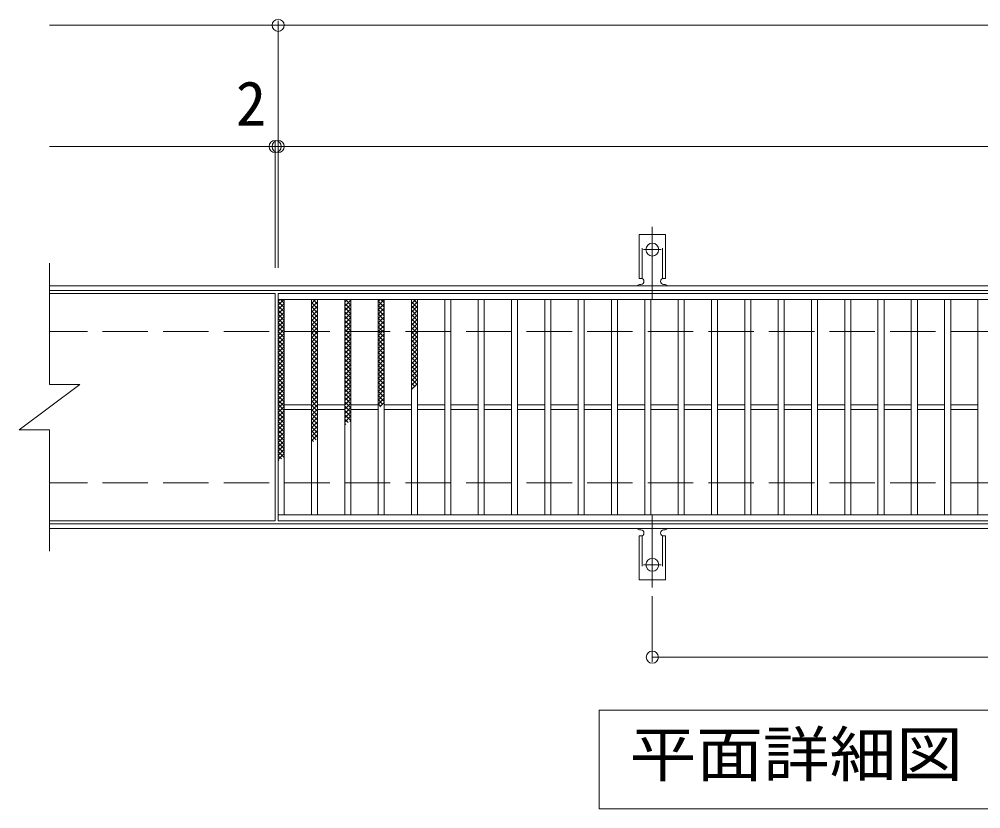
# Model space of a CAD drawing. Units: millimetres, scale not verified. Extents: x -1577 to 1634, y -1375 to 1110.
# Drawn here: x -764 to -129, y 558 to 1079 of the extents above; entities that cross this region are included whole.
import ezdxf
from ezdxf.enums import TextEntityAlignment as Align

# ---------------------------------------------------------------- set-up
doc = ezdxf.new("R2010")
doc.units = ezdxf.units.MM
doc.header["$LTSCALE"] = 10
doc.header["$PDMODE"] = 32
doc.header["$PDSIZE"] = 8
for name, pattern in [('CHAIN2', [12, 9, -1, 1, -1]), ('DASHED2', [3, 2, -1]), ('DASHED3', [4, 3, -1])]:
    doc.linetypes.add(name, pattern=pattern)
for name, color, linetype, lineweight in [('C-1', 2, 'Continuous', 9), ('C-2', 3, 'Continuous', 9), ('C-4', 7, 'Continuous', 9), ('C-5', 7, 'Continuous', 9), ('C-9', 6, 'Continuous', 9), ('C-A', 3, 'Continuous', 9)]:
    doc.layers.add(name, color=color, linetype=linetype, lineweight=lineweight)
doc.styles.add('ＭＳ ゴシック', font='')
doc.styles.get('ＭＳ ゴシック').set_extended_font_data('MS Gothic')

msp = doc.modelspace()

# ---------------------------------------------------------------- linework, layer by layer
at = {"layer": 'C-1'}
for p, q in [((560.92, 903.24), (-744.08, 903.24)), ((560.92, 900.24), (-744.08, 900.24)), ((560.92, 746.24), (-744.08, 746.24)), ((560.92, 743.24), (-744.08, 743.24))]:
    msp.add_line(p, q, dxfattribs=at)
at = {"layer": 'C-1', "linetype": 'DASHED3'}
for p, q in [((560.92, 873.24), (-744.08, 873.24)), ((560.92, 773.24), (-744.08, 773.24))]:
    msp.add_line(p, q, dxfattribs=at)
at = {"layer": 'C-2'}
for p, q in [((-744.08, 918.24), (-744.08, 838.24)), ((-595.08, 898.24), (-744.08, 898.24)), ((-595.08, 898.24), (-595.08, 748.24)), ((-593.08, 894.24), (400.92, 894.24)), ((-589.08, 752.24), (-589.08, 894.24)), ((-571.08, 752.24), (-571.08, 894.24)), ((-567.08, 752.24), (-567.08, 894.24)), ((-549.08, 752.24), (-549.08, 894.24)), ((-545.08, 752.24), (-545.08, 894.24)), ((-527.08, 752.24), (-527.08, 894.24)), ((-523.08, 752.24), (-523.08, 894.24)), ((-505.08, 752.24), (-505.08, 894.24)), ((-501.08, 752.24), (-501.08, 894.24)), ((-483.08, 752.24), (-483.08, 894.24)), ((-479.08, 752.24), (-479.08, 894.24)), ((-461.08, 752.24), (-461.08, 894.24)), ((-457.08, 752.24), (-457.08, 894.24)), ((-439.08, 752.24), (-439.08, 894.24)), ((-435.08, 752.24), (-435.08, 894.24)), ((-417.08, 752.24), (-417.08, 894.24)), ((-413.08, 752.24), (-413.08, 894.24)), ((-395.08, 752.24), (-395.08, 894.24)), ((-391.08, 752.24), (-391.08, 894.24)), ((-373.08, 752.24), (-373.08, 894.24)), ((-369.08, 752.24), (-369.08, 894.24)), ((-351.08, 752.24), (-351.08, 894.24)), ((-347.08, 752.24), (-347.08, 894.24)), ((-329.08, 752.24), (-329.08, 894.24)), ((-325.08, 752.24), (-325.08, 894.24)), ((-307.08, 752.24), (-307.08, 894.24)), ((-303.08, 752.24), (-303.08, 894.24)), ((-285.08, 752.24), (-285.08, 894.24)), ((-281.08, 752.24), (-281.08, 894.24)), ((-263.08, 752.24), (-263.08, 894.24)), ((-259.08, 752.24), (-259.08, 894.24)), ((-241.08, 752.24), (-241.08, 894.24)), ((-237.08, 752.24), (-237.08, 894.24)), ((-219.08, 752.24), (-219.08, 894.24)), ((-215.08, 752.24), (-215.08, 894.24)), ((-197.08, 752.24), (-197.08, 894.24)), ((-193.08, 752.24), (-193.08, 894.24)), ((-175.08, 752.24), (-175.08, 894.24)), ((-171.08, 752.24), (-171.08, 894.24)), ((-153.08, 752.24), (-153.08, 894.24)), ((-149.08, 752.24), (-149.08, 894.24)), ((-131.08, 752.24), (-131.08, 894.24)), ((-764.08, 808.24), (-724.08, 838.24)), ((-744.08, 838.24), (-724.08, 838.24)), ((-589.08, 824.74), (-571.08, 824.74)), ((-589.08, 821.74), (-571.08, 821.74)), ((-567.08, 824.74), (-549.08, 824.74)), ((-567.08, 821.74), (-549.08, 821.74)), ((-545.08, 824.74), (-527.08, 824.74)), ((-545.08, 821.74), (-527.08, 821.74)), ((-523.08, 824.74), (-505.08, 824.74)), ((-523.08, 821.74), (-505.08, 821.74)), ((-501.08, 824.74), (-483.08, 824.74)), ((-501.08, 821.74), (-483.08, 821.74)), ((-479.08, 824.74), (-461.08, 824.74)), ((-479.08, 821.74), (-461.08, 821.74)), ((-457.08, 824.74), (-439.08, 824.74)), ((-457.08, 821.74), (-439.08, 821.74)), ((-435.08, 824.74), (-417.08, 824.74)), ((-435.08, 821.74), (-417.08, 821.74)), ((-413.08, 824.74), (-395.08, 824.74)), ((-413.08, 821.74), (-395.08, 821.74)), ((-391.08, 824.74), (-373.08, 824.74)), ((-391.08, 821.74), (-373.08, 821.74)), ((-369.08, 824.74), (-351.08, 824.74)), ((-369.08, 821.74), (-351.08, 821.74)), ((-347.08, 824.74), (-329.08, 824.74)), ((-347.08, 821.74), (-329.08, 821.74)), ((-325.08, 824.74), (-307.08, 824.74)), ((-325.08, 821.74), (-307.08, 821.74)), ((-303.08, 824.74), (-285.08, 824.74)), ((-303.08, 821.74), (-285.08, 821.74)), ((-281.08, 824.74), (-263.08, 824.74)), ((-281.08, 821.74), (-263.08, 821.74)), ((-259.08, 824.74), (-241.08, 824.74)), ((-259.08, 821.74), (-241.08, 821.74)), ((-237.08, 824.74), (-219.08, 824.74)), ((-237.08, 821.74), (-219.08, 821.74)), ((-215.08, 824.74), (-197.08, 824.74)), ((-215.08, 821.74), (-197.08, 821.74)), ((-193.08, 824.74), (-175.08, 824.74)), ((-193.08, 821.74), (-175.08, 821.74)), ((-171.08, 824.74), (-153.08, 824.74)), ((-171.08, 821.74), (-153.08, 821.74)), ((-149.08, 824.74), (-131.08, 824.74)), ((-149.08, 821.74), (-131.08, 821.74)), ((-764.08, 808.24), (-744.08, 808.24)), ((-744.08, 808.24), (-744.08, 728.24)), ((400.92, 752.24), (-593.08, 752.24)), ((-595.08, 748.24), (-744.08, 748.24)), ((400.92, 748.24), (-593.08, 748.24))]:
    msp.add_line(p, q, dxfattribs=at)
msp.add_lwpolyline([(-593.08, 748.24), (-593.08, 898.24), (400.92, 898.24)], dxfattribs=at)
at = {"layer": 'C-4'}
for p, q in [((-744.08, 1075.24), (560.92, 1075.24)), ((-593.08, 915.24), (-593.08, 1078.24)), ((-595.08, 915.24), (-595.08, 998.24)), ((-744.08, 995.24), (560.92, 995.24)), ((-346.08, 698.52), (-346.08, 655.24)), ((-346.08, 658.24), (153.92, 658.24))]:
    msp.add_line(p, q, dxfattribs=at)
for p in [(-593.08, 1075.24), (-595.08, 995.24), (-593.08, 995.24), (-346.08, 658.24)]:
    msp.add_point(p, dxfattribs=at)
at = {"layer": 'C-5'}
msp.add_lwpolyline([(-381.08, 558.24), (-381.08, 623.24), (193.92, 623.24), (193.92, 558.24)], close=True, dxfattribs=at)
at = {"layer": 'C-9'}
for p, q in [((-593.08, 890.45), (-589.29, 894.24)), ((-593.08, 893.28), (-592.12, 894.24)), ((-593.08, 893), (-589.08, 889)), ((-593.08, 887.62), (-589.08, 891.62)), ((-593.08, 890.17), (-589.08, 886.17)), ((-591.49, 894.24), (-589.08, 891.83)), ((-571.08, 891.57), (-568.4, 894.24)), ((-571.08, 888.74), (-567.08, 892.74)), ((-571.08, 892.4), (-567.08, 888.4)), ((-571.08, 885.91), (-567.08, 889.91)), ((-571.08, 889.57), (-567.08, 885.57)), ((-570.09, 894.24), (-567.08, 891.23)), ((-567.26, 894.24), (-567.08, 894.06)), ((-549.08, 892.63), (-547.47, 894.24)), ((-549.08, 889.8), (-545.08, 893.8)), ((-549.08, 891.75), (-545.08, 887.75)), ((-549.08, 886.98), (-545.08, 890.98)), ((-549.08, 888.93), (-545.08, 884.93)), ((-548.74, 894.24), (-545.08, 890.58)), ((-545.91, 894.24), (-545.08, 893.41)), ((-527.08, 893.03), (-525.86, 894.24)), ((-527.08, 890.2), (-523.08, 894.2)), ((-527.08, 893.26), (-523.08, 889.26)), ((-527.08, 887.37), (-523.08, 891.37)), ((-527.08, 890.43), (-523.08, 886.43)), ((-525.24, 894.24), (-523.08, 892.09)), ((-505.08, 891.49), (-502.33, 894.24)), ((-505.08, 892.84), (-501.08, 888.84)), ((-505.08, 888.66), (-501.08, 892.66)), ((-505.08, 890.01), (-501.08, 886.01)), ((-505.08, 885.84), (-501.08, 889.84)), ((-503.66, 894.24), (-501.08, 891.67)), ((-593.08, 884.8), (-589.08, 888.79)), ((-593.08, 887.35), (-589.08, 883.35)), ((-593.08, 881.97), (-589.08, 885.97)), ((-593.08, 884.52), (-589.08, 880.52)), ((-593.08, 879.14), (-589.08, 883.14)), ((-571.08, 883.08), (-567.08, 887.08)), ((-571.08, 886.74), (-567.08, 882.74)), ((-571.08, 880.25), (-567.08, 884.25)), ((-571.08, 883.92), (-567.08, 879.92)), ((-549.08, 884.15), (-545.08, 888.15)), ((-549.08, 886.1), (-545.08, 882.1)), ((-549.08, 881.32), (-545.08, 885.32)), ((-549.08, 883.27), (-545.08, 879.27)), ((-549.08, 878.49), (-545.08, 882.49)), ((-527.08, 884.54), (-523.08, 888.54)), ((-527.08, 887.6), (-523.08, 883.6)), ((-527.08, 881.71), (-523.08, 885.71)), ((-527.08, 884.77), (-523.08, 880.77)), ((-527.08, 878.88), (-523.08, 882.88)), ((-505.08, 887.18), (-501.08, 883.18)), ((-505.08, 883.01), (-501.08, 887.01)), ((-505.08, 884.35), (-501.08, 880.35)), ((-505.08, 880.18), (-501.08, 884.18)), ((-593.08, 881.69), (-589.08, 877.69)), ((-593.08, 876.31), (-589.08, 880.31)), ((-593.08, 878.86), (-589.08, 874.86)), ((-593.08, 873.48), (-589.08, 877.48)), ((-571.08, 877.42), (-567.08, 881.42)), ((-571.08, 881.09), (-567.08, 877.09)), ((-571.08, 874.6), (-567.08, 878.59)), ((-571.08, 878.26), (-567.08, 874.26)), ((-549.08, 880.44), (-545.08, 876.44)), ((-549.08, 875.66), (-545.08, 879.66)), ((-549.08, 877.61), (-545.08, 873.61)), ((-549.08, 872.83), (-545.08, 876.83)), ((-527.08, 881.94), (-523.08, 877.94)), ((-527.08, 876.05), (-523.08, 880.05)), ((-527.08, 879.12), (-523.08, 875.12)), ((-527.08, 873.23), (-523.08, 877.23)), ((-527.08, 876.29), (-523.08, 872.29)), ((-505.08, 881.52), (-501.08, 877.52)), ((-505.08, 877.35), (-501.08, 881.35)), ((-505.08, 878.7), (-501.08, 874.7)), ((-505.08, 874.52), (-501.08, 878.52)), ((-593.08, 876.03), (-589.08, 872.03)), ((-593.08, 870.65), (-589.08, 874.65)), ((-593.08, 873.2), (-589.08, 869.2)), ((-593.08, 867.82), (-589.08, 871.82)), ((-593.08, 870.38), (-589.08, 866.38)), ((-571.08, 871.77), (-567.08, 875.77)), ((-571.08, 875.43), (-567.08, 871.43)), ((-571.08, 868.94), (-567.08, 872.94)), ((-571.08, 872.6), (-567.08, 868.6)), ((-571.08, 866.11), (-567.08, 870.11)), ((-571.08, 869.77), (-567.08, 865.77)), ((-549.08, 874.78), (-545.08, 870.78)), ((-549.08, 870.01), (-545.08, 874.01)), ((-549.08, 871.95), (-545.08, 867.95)), ((-549.08, 867.18), (-545.08, 871.18)), ((-527.08, 870.4), (-523.08, 874.4)), ((-527.08, 873.46), (-523.08, 869.46)), ((-527.08, 867.57), (-523.08, 871.57)), ((-527.08, 870.63), (-523.08, 866.63)), ((-505.08, 875.87), (-501.08, 871.87)), ((-505.08, 871.69), (-501.08, 875.69)), ((-505.08, 873.04), (-501.08, 869.04)), ((-505.08, 868.87), (-501.08, 872.86)), ((-505.08, 870.21), (-501.08, 866.21)), ((-505.08, 866.04), (-501.08, 870.04)), ((-593.08, 865), (-589.08, 869)), ((-593.08, 867.55), (-589.08, 863.55)), ((-593.08, 862.17), (-589.08, 866.17)), ((-593.08, 864.72), (-589.08, 860.72)), ((-571.08, 863.28), (-567.08, 867.28)), ((-571.08, 866.95), (-567.08, 862.95)), ((-571.08, 860.45), (-567.08, 864.45)), ((-571.08, 864.12), (-567.08, 860.12)), ((-549.08, 869.13), (-545.08, 865.13)), ((-549.08, 864.35), (-545.08, 868.35)), ((-549.08, 866.3), (-545.08, 862.3)), ((-549.08, 861.52), (-545.08, 865.52)), ((-549.08, 863.47), (-545.08, 859.47)), ((-527.08, 864.74), (-523.08, 868.74)), ((-527.08, 867.8), (-523.08, 863.8)), ((-527.08, 861.91), (-523.08, 865.91)), ((-527.08, 864.97), (-523.08, 860.97)), ((-505.08, 867.38), (-501.08, 863.38)), ((-505.08, 863.21), (-501.08, 867.21)), ((-505.08, 864.55), (-501.08, 860.55)), ((-505.08, 860.38), (-501.08, 864.38)), ((-593.08, 859.34), (-589.08, 863.34)), ((-593.08, 861.89), (-589.08, 857.89)), ((-593.08, 856.51), (-589.08, 860.51)), ((-593.08, 859.06), (-589.08, 855.06)), ((-593.08, 853.68), (-589.08, 857.68)), ((-571.08, 857.62), (-567.08, 861.62)), ((-571.08, 861.29), (-567.08, 857.29)), ((-571.08, 854.8), (-567.08, 858.8)), ((-571.08, 858.46), (-567.08, 854.46)), ((-549.08, 858.69), (-545.08, 862.69)), ((-549.08, 860.64), (-545.08, 856.64)), ((-549.08, 855.86), (-545.08, 859.86)), ((-549.08, 857.81), (-545.08, 853.81)), ((-527.08, 859.08), (-523.08, 863.08)), ((-527.08, 862.14), (-523.08, 858.15)), ((-527.08, 856.26), (-523.08, 860.26)), ((-527.08, 859.32), (-523.08, 855.32)), ((-527.08, 853.43), (-523.08, 857.43)), ((-505.08, 861.72), (-501.08, 857.72)), ((-505.08, 857.55), (-501.08, 861.55)), ((-505.08, 858.9), (-501.08, 854.9)), ((-505.08, 854.72), (-501.08, 858.72)), ((-593.08, 856.23), (-589.08, 852.23)), ((-593.08, 850.85), (-589.08, 854.85)), ((-593.08, 853.41), (-589.08, 849.41)), ((-593.08, 848.03), (-589.08, 852.03)), ((-571.08, 851.97), (-567.08, 855.97)), ((-571.08, 855.63), (-567.08, 851.63)), ((-571.08, 849.14), (-567.08, 853.14)), ((-571.08, 852.8), (-567.08, 848.8)), ((-549.08, 853.04), (-545.08, 857.04)), ((-549.08, 854.98), (-545.08, 850.98)), ((-549.08, 850.21), (-545.08, 854.21)), ((-549.08, 852.16), (-545.08, 848.16)), ((-549.08, 847.38), (-545.08, 851.38)), ((-527.08, 856.49), (-523.08, 852.49)), ((-527.08, 850.6), (-523.08, 854.6)), ((-527.08, 853.66), (-523.08, 849.66)), ((-527.08, 847.77), (-523.08, 851.77)), ((-527.08, 850.83), (-523.08, 846.83)), ((-505.08, 856.07), (-501.08, 852.07)), ((-505.08, 851.89), (-501.08, 855.89)), ((-505.08, 853.24), (-501.08, 849.24)), ((-505.08, 849.07), (-501.08, 853.07)), ((-593.08, 850.58), (-589.08, 846.58)), ((-593.08, 845.2), (-589.08, 849.2)), ((-593.08, 847.75), (-589.08, 843.75)), ((-593.08, 842.37), (-589.08, 846.37)), ((-593.08, 844.92), (-589.08, 840.92)), ((-571.08, 846.31), (-567.08, 850.31)), ((-571.08, 849.98), (-567.08, 845.98)), ((-571.08, 843.48), (-567.08, 847.48)), ((-571.08, 847.15), (-567.08, 843.15)), ((-571.08, 840.65), (-567.08, 844.65)), ((-549.08, 849.33), (-545.08, 845.33)), ((-549.08, 844.55), (-545.08, 848.55)), ((-549.08, 846.5), (-545.08, 842.5)), ((-549.08, 841.72), (-545.08, 845.72)), ((-527.08, 844.94), (-523.08, 848.94)), ((-527.08, 848), (-523.08, 844)), ((-527.08, 842.11), (-523.08, 846.11)), ((-527.08, 845.17), (-523.08, 841.17)), ((-505.08, 850.41), (-501.08, 846.41)), ((-505.08, 846.24), (-501.08, 850.24)), ((-505.08, 847.58), (-501.08, 843.58)), ((-505.08, 843.41), (-501.08, 847.41)), ((-505.08, 844.75), (-501.08, 840.75)), ((-505.08, 840.58), (-501.08, 844.58)), ((-593.08, 839.54), (-589.08, 843.54)), ((-593.08, 842.09), (-589.08, 838.09)), ((-593.08, 836.71), (-589.08, 840.71)), ((-593.08, 839.26), (-589.08, 835.26)), ((-571.08, 844.32), (-567.08, 840.32)), ((-571.08, 837.83), (-567.08, 841.83)), ((-571.08, 841.49), (-567.08, 837.49)), ((-571.08, 835), (-567.08, 839)), ((-571.08, 838.66), (-567.08, 834.66)), ((-549.08, 843.67), (-545.08, 839.67)), ((-549.08, 838.89), (-545.08, 842.89)), ((-549.08, 840.84), (-545.08, 836.84)), ((-549.08, 836.06), (-545.08, 840.07)), ((-527.08, 839.28), (-523.08, 843.29)), ((-527.08, 842.35), (-523.08, 838.35)), ((-527.08, 836.46), (-523.08, 840.46)), ((-527.08, 839.52), (-523.08, 835.52)), ((-505.08, 841.93), (-501.08, 837.93)), ((-505.08, 837.75), (-501.08, 841.75)), ((-505.08, 839.1), (-502.62, 836.64)), ((-505.08, 834.92), (-501.08, 838.92)), ((-593.08, 833.88), (-589.08, 837.88)), ((-593.08, 836.43), (-589.08, 832.43)), ((-593.08, 831.06), (-589.08, 835.05)), ((-593.08, 833.61), (-589.08, 829.61)), ((-593.08, 828.23), (-589.08, 832.23)), ((-571.08, 832.17), (-567.08, 836.17)), ((-571.08, 835.83), (-567.08, 831.83)), ((-571.08, 829.34), (-567.08, 833.34)), ((-571.08, 833), (-567.08, 829)), ((-549.08, 838.01), (-545.08, 834.01)), ((-549.08, 833.24), (-545.08, 837.24)), ((-549.08, 835.19), (-545.08, 831.19)), ((-549.08, 830.41), (-545.08, 834.41)), ((-549.08, 832.36), (-545.08, 828.36)), ((-527.08, 833.63), (-523.08, 837.63)), ((-527.08, 836.69), (-523.08, 832.69)), ((-527.08, 830.8), (-523.08, 834.8)), ((-527.08, 833.86), (-523.08, 829.86)), ((-527.08, 827.97), (-523.08, 831.97)), ((-505.08, 836.27), (-504.21, 835.4)), ((-593.08, 830.78), (-589.08, 826.78)), ((-593.08, 825.4), (-589.08, 829.4)), ((-593.08, 827.95), (-589.08, 823.95)), ((-593.08, 822.57), (-589.08, 826.57)), ((-571.08, 826.51), (-567.08, 830.51)), ((-571.08, 830.18), (-567.08, 826.18)), ((-571.08, 823.68), (-567.08, 827.68)), ((-571.08, 827.35), (-567.08, 823.35)), ((-549.08, 827.58), (-545.08, 831.58)), ((-549.08, 829.53), (-545.08, 825.53)), ((-549.08, 824.75), (-545.08, 828.75)), ((-549.08, 826.7), (-545.08, 822.7)), ((-549.08, 821.92), (-545.08, 825.92)), ((-527.08, 831.03), (-523.08, 827.03)), ((-527.08, 825.14), (-523.08, 829.14)), ((-527.08, 828.2), (-523.92, 825.04)), ((-527.08, 825.38), (-525.51, 823.8)), ((-525.9, 823.5), (-523.08, 826.31)), ((-593.08, 825.12), (-589.08, 821.12)), ((-593.08, 819.74), (-589.08, 823.74)), ((-593.08, 822.29), (-589.08, 818.29)), ((-593.08, 816.91), (-589.08, 820.91)), ((-593.08, 819.46), (-589.08, 815.46)), ((-571.08, 820.86), (-567.08, 824.86)), ((-571.08, 824.52), (-567.08, 820.52)), ((-571.08, 818.03), (-567.08, 822.03)), ((-571.08, 821.69), (-567.08, 817.69)), ((-571.08, 815.2), (-567.08, 819.2)), ((-549.08, 823.87), (-545.08, 819.87)), ((-549.08, 819.09), (-545.08, 823.09)), ((-549.08, 821.04), (-545.08, 817.04)), ((-549.08, 816.27), (-545.08, 820.27)), ((-593.08, 814.08), (-589.08, 818.08)), ((-593.08, 816.64), (-589.08, 812.64)), ((-593.08, 811.26), (-589.08, 815.26)), ((-593.08, 813.81), (-589.08, 809.81)), ((-571.08, 818.86), (-567.08, 814.86)), ((-571.08, 812.37), (-567.08, 816.37)), ((-571.08, 816.03), (-567.08, 812.03)), ((-571.08, 809.54), (-567.08, 813.54)), ((-571.08, 813.21), (-567.08, 809.21)), ((-549.08, 818.21), (-545.21, 814.35)), ((-549.08, 813.44), (-545.08, 817.44)), ((-549.08, 815.39), (-546.8, 813.11)), ((-545.8, 813.89), (-545.08, 814.61)), ((-593.08, 808.43), (-589.08, 812.43)), ((-593.08, 810.98), (-589.08, 806.98)), ((-593.08, 805.6), (-589.08, 809.6)), ((-593.08, 808.15), (-589.08, 804.15)), ((-593.08, 802.77), (-589.08, 806.77)), ((-571.08, 806.71), (-567.08, 810.71)), ((-571.08, 810.38), (-567.08, 806.38)), ((-571.08, 803.88), (-567.08, 807.88)), ((-571.08, 807.55), (-567.08, 803.55)), ((-549.08, 812.56), (-548.39, 811.87)), ((-593.08, 805.32), (-589.08, 801.32)), ((-593.08, 799.94), (-589.08, 803.94)), ((-593.08, 802.49), (-589.08, 798.49)), ((-593.08, 797.11), (-589.08, 801.11)), ((-571.08, 801.06), (-567.08, 805.06)), ((-571.08, 804.72), (-568.1, 801.74)), ((-571.08, 801.89), (-569.68, 800.5)), ((-593.08, 799.67), (-589.08, 795.67)), ((-593.08, 794.29), (-589.08, 798.29)), ((-593.08, 796.84), (-589.08, 792.84)), ((-593.08, 791.46), (-589.08, 795.46)), ((-593.08, 794.01), (-589.39, 790.32)), ((-593.08, 788.63), (-589.08, 792.63)), ((-593.08, 791.18), (-590.98, 789.08)), ((-593.08, 788.35), (-592.57, 787.84))]:
    msp.add_line(p, q, dxfattribs=at)
at = {"layer": 'C-A', "color": 7, "linetype": 'CHAIN2'}
for p, q in [((-346.08, 894.77), (-346.08, 942.17)), ((-351.86, 927.24), (-340.3, 927.24)), ((-346.08, 751.71), (-346.08, 704.31)), ((-351.86, 719.24), (-340.3, 719.24))]:
    msp.add_line(p, q, dxfattribs=at)
at = {"layer": 'C-A'}
for p, q in [((-354.83, 908.24), (-354.83, 937.24)), ((-337.33, 937.24), (-354.83, 937.24)), ((-337.33, 908.24), (-337.33, 937.24)), ((-354.83, 908.24), (-353.58, 908.24)), ((-337.33, 908.24), (-338.58, 908.24)), ((-354.08, 904.24), (-353.58, 904.24)), ((-338.59, 904.24), (-338.07, 904.24)), ((-354.83, 738.24), (-353.58, 738.24)), ((-354.83, 738.24), (-354.83, 709.24)), ((-354.08, 742.24), (-353.58, 742.24)), ((-338.59, 742.24), (-338.07, 742.24)), ((-337.33, 738.24), (-338.58, 738.24)), ((-337.33, 738.24), (-337.33, 709.24)), ((-337.33, 709.24), (-354.83, 709.24))]:
    msp.add_line(p, q, dxfattribs=at)
at = {"layer": 'C-A', "linetype": 'DASHED2'}
for p, q in [((-352.83, 908.1), (-352.83, 937.24)), ((-339.33, 908.1), (-339.33, 937.24)), ((-352.83, 738.39), (-352.83, 709.24)), ((-339.33, 738.39), (-339.33, 709.24))]:
    msp.add_line(p, q, dxfattribs=at)
at = {"layer": 'C-A'}
for centre in [(-346.08, 927.24), (-346.08, 719.24)]:
    msp.add_circle(centre, 4.25, dxfattribs=at)
for centre, start, end in [((-353.58, 906.24), 270, 90), ((-338.58, 906.24), 90, 269.8667), ((-354.08, 902.24), 90.27596, 150.00047), ((-338.08, 902.24), 29.99927, 89.75836), ((-354.08, 744.24), 209.99951, 269.72403), ((-338.08, 744.24), 270.24162, 330.00072), ((-353.58, 740.24), 270, 90), ((-338.58, 740.24), 90.13329, 270)]:
    msp.add_arc(centre, 2, start, end, dxfattribs=at)

# ---------------------------------------------------------------- texts
at = {"layer": 'C-4', "color": 2, "style": 'ＭＳ ゴシック'}
msp.add_text('2', height=29.33, dxfattribs=at).set_placement((-621.04, 1000.24), align=Align.BOTTOM_LEFT)
at = {"layer": 'C-5', "color": 2, "style": 'ＭＳ ゴシック', "width": 1.1}
msp.add_text('平面詳細図\u3000Ｓ＝１：１０', height=29.33, dxfattribs=at).set_placement((-361.08, 570.74), align=Align.BOTTOM_LEFT)

doc.saveas('drawing.dxf')
